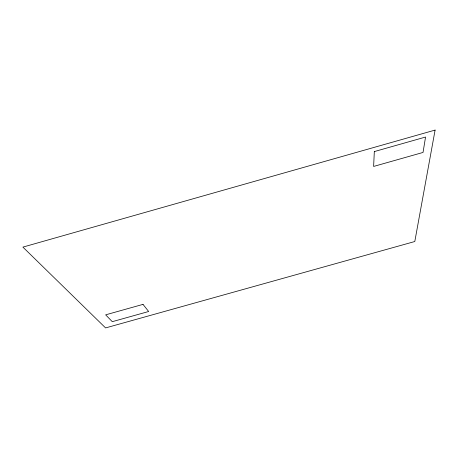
<?xml version="1.0" encoding="UTF-8"?>
<svg xmlns="http://www.w3.org/2000/svg" width="458" height="458" viewBox="0 0 458 458"><rect width="100%" height="100%" fill="white"/><g stroke="black" fill="none" stroke-linecap="round" stroke-linejoin="round"><path stroke-width="0.69" d="M374.318 151.581L373.625 166.437L423.037 152.445L425.551 137.045L374.318 151.581M435.1 130.078L414.799 241.521L105.586 327.922L22.9 247.108L435.1 130.078M143.011 304.375L105.649 314.841L112.284 321.676L148.661 311.503L143.011 304.375"/></g></svg>
